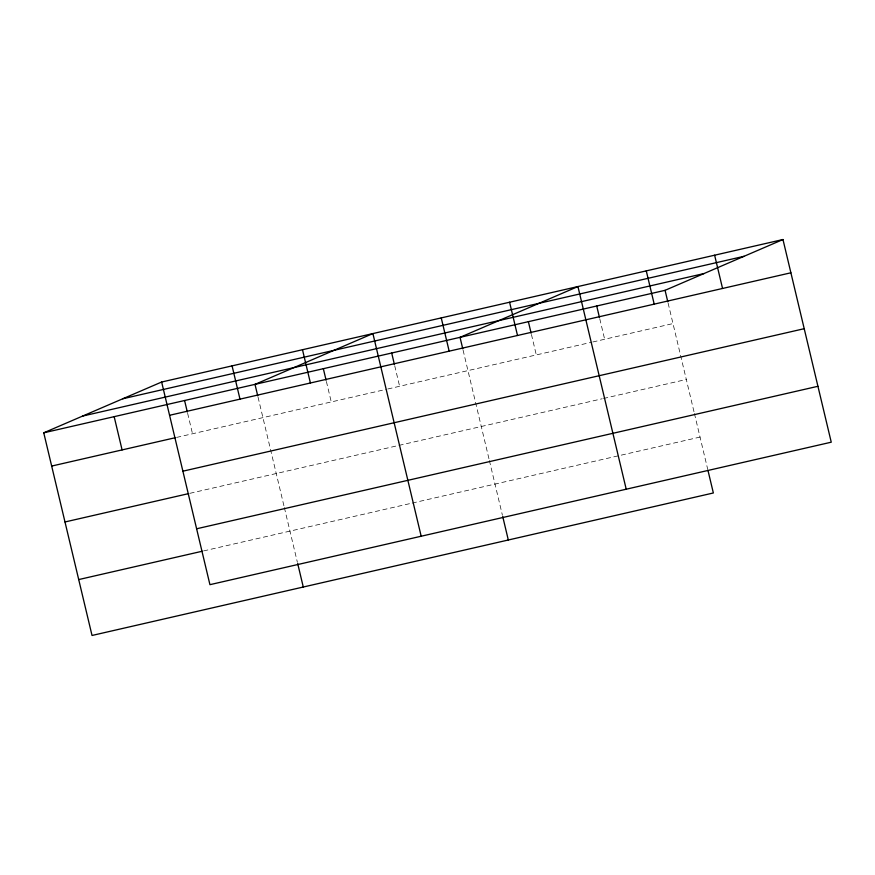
<?xml version="1.0" encoding="UTF-8"?>
<svg xmlns="http://www.w3.org/2000/svg" width="875" height="875" viewBox="0 0 875 875"><rect width="100%" height="100%" fill="white"/><g stroke="black" fill="none" stroke-linecap="round" stroke-linejoin="round"><path stroke-width="0.66" stroke-dasharray="4.38 3.28" d="M176.564 437.423L386.466 389.288M387.789 388.992L591.511 342.267M592.823 341.972L672.995 323.575M189.886 493.325L602.197 398.77M603.509 398.475L686.306 379.477M203.602 550.922L410.878 503.387M412.191 503.081L700.033 437.073M668.117 303.111L694.105 412.202M694.422 413.514L707.777 469.58M599.769 318.784L604.647 339.259M531.431 334.458L536.298 354.933M463.083 350.131L489.07 459.222M489.387 460.534L502.425 515.298M394.734 365.805L399.613 386.28M326.397 381.478L331.264 401.953M258.048 397.152L284.036 506.253M284.353 507.555L297.391 562.319M187.633 413.306L192.511 433.77"/><path stroke-width="1.31" d="M708.083 470.881L713.355 492.975L92.028 635.469L43.75 432.808L161.645 382.025L782.972 239.531L831.25 442.192L209.934 584.675L161.645 382.025M43.75 432.808L665.066 290.325L782.972 239.531M122.741 398.781L744.067 256.298M82.655 416.052L703.981 273.558M169.575 415.286L790.891 272.792M51.669 466.069L175.23 437.73M182.886 471.188L804.212 328.694M64.991 521.97L188.552 493.631M196.612 528.784L817.928 386.291M78.717 579.567L202.278 551.228M714.623 255.205L722.553 288.466M665.066 290.325L667.811 301.831M646.275 270.878L654.205 304.139M596.728 305.998L599.463 317.505M626.216 489.212L577.938 286.552L460.031 337.345L462.777 348.852M528.38 321.672L531.125 333.178M509.589 302.225L517.508 335.486M502.742 516.6L508.309 539.995M441.241 317.898L449.17 351.159M391.694 353.019L394.428 364.525M421.181 536.233L372.903 333.572L254.997 384.366L257.742 395.872M323.345 368.692L326.091 380.198M302.488 349.727L310.406 382.988M297.708 563.62L303.275 587.016M232.061 365.87L239.991 399.131M184.581 400.509L187.327 412.027M114.166 416.664L122.095 449.925"/></g></svg>
